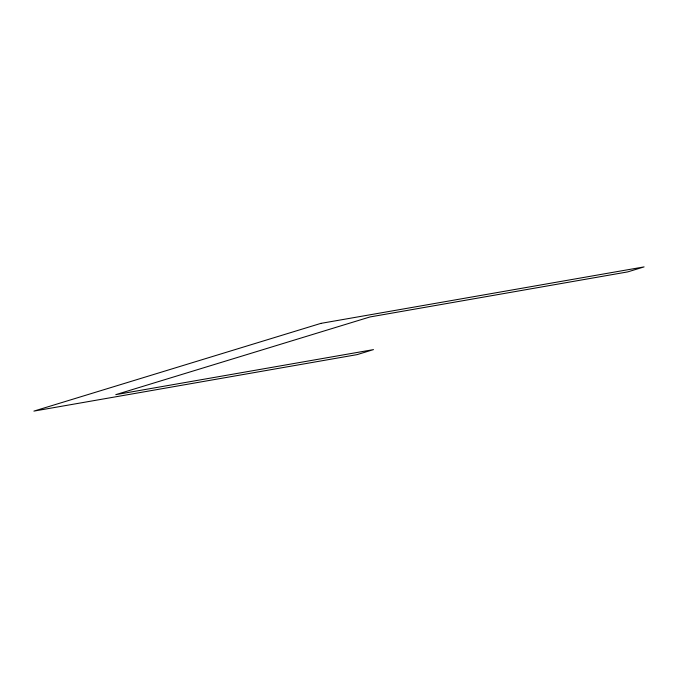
<?xml version="1.0" encoding="UTF-8"?>
<svg xmlns="http://www.w3.org/2000/svg" width="678" height="678" viewBox="0 0 678 678"><rect width="100%" height="100%" fill="white"/><g stroke="black" fill="none" stroke-linecap="round" stroke-linejoin="round"><path stroke-width="1.02" d="M320.923 323.372L33.9 411.105L357.077 354.628L373.485 349.611L115.785 394.647L369.985 316.948L627.692 271.903L644.1 266.895L320.923 323.372"/></g></svg>
